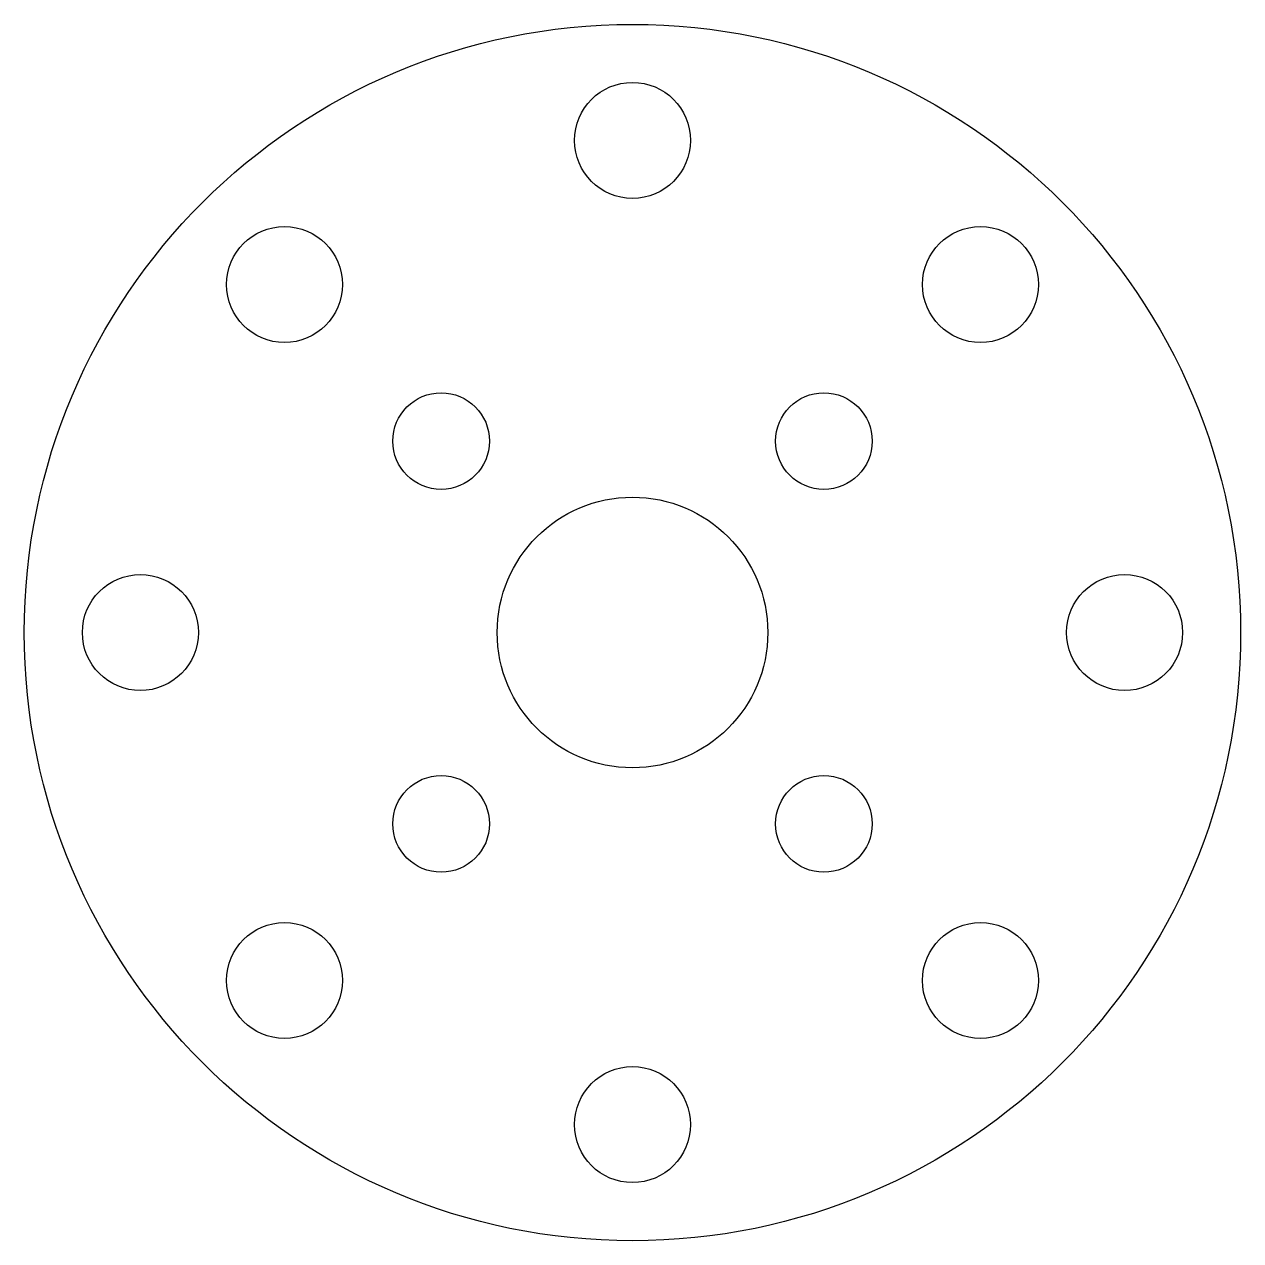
# Model space of a CAD drawing. Header units: millimetres. Extents: x 4.5 to 36, y 268.8 to 300.3.
import ezdxf

# ---------------------------------------------------------------- set-up
doc = ezdxf.new("R2010")
doc.units = ezdxf.units.MM
doc.layers.add('Default', color=7, linetype='Continuous')

# ---------------------------------------------------------------- blocks, each defined once
blk = doc.blocks.new('SE')
at = {"layer": 'Default', "color": 7, "linetype": 'Continuous'}
for centre in [(20.246, 297.275), (7.518, 284.547), (32.974, 284.547), (20.246, 271.82)]:
    blk.add_circle(centre, 1.5, dxfattribs=at)

msp = doc.modelspace()

# ---------------------------------------------------------------- linework, layer by layer
at = {"layer": 'Default', "color": 7, "linetype": 'Continuous'}
for centre, radius in [((20.246, 284.547), 15.73), ((11.246, 293.547), 1.5), ((29.246, 293.547), 1.5), ((15.297, 289.497), 1.25), ((25.196, 289.497), 1.25), ((20.246, 284.547), 3.5), ((15.297, 279.598), 1.25), ((25.196, 279.598), 1.25), ((11.246, 275.547), 1.5), ((29.246, 275.547), 1.5)]:
    msp.add_circle(centre, radius, dxfattribs=at)

# ---------------------------------------------------------------- block references
at = {"layer": 'Default'}
msp.add_blockref('SE', (0, 0), dxfattribs=at)

doc.saveas('drawing.dxf')
